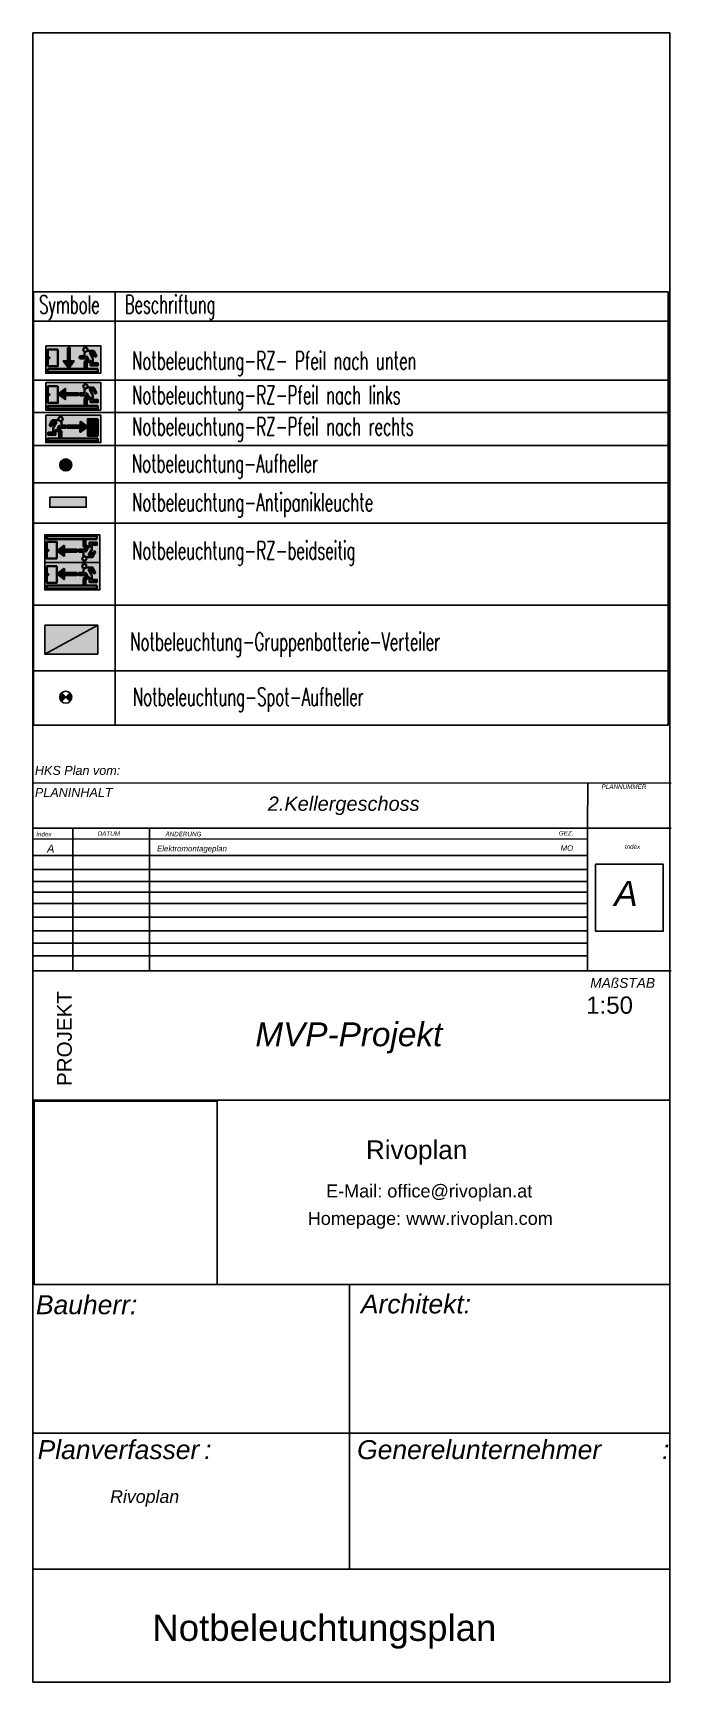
# Model space of a CAD drawing. Header units: millimetres. Extents: x 2304 to 2509, y 1304 to 1834.
import ezdxf
from ezdxf.enums import TextEntityAlignment as Align

# ---------------------------------------------------------------- set-up
doc = ezdxf.new("R2010")
doc.units = ezdxf.units.MM
for name, color, linetype, true_color in [('din_SIBEL_10_emergency_lighting', 114, 'Continuous', 0x1eb450), ('E_Muster', 18, 'Continuous', 0x080808), ('ET_LEGENDE - Wohnung$0$800_AL_ALLG_L', 18, 'Continuous', 0x050505)]:
    doc.layers.add(name, color=color, linetype=linetype, true_color=true_color)
doc.layers.add('PDF2_Bilder', color=7, linetype='Continuous')
doc.styles.add('ARIAL', font='arial.ttf', dxfattribs={"width": 0.85})
doc.styles.add('ERSTELLTER_STIL_1', font='swiss.ttf')
doc.styles.add('ERSTELLTER_STIL_5', font='ariali.ttf')
doc.styles.add('ET_LEGENDE - Wohnung$0$ROMANS', font='romans.shx', dxfattribs={"width": 0.6})
doc.styles.get("Standard").update_dxf_attribs({"font": 'arial.ttf'})
picture_1 = doc.add_image_def('image1.png', size_in_pixel=(1254, 1254))

# ---------------------------------------------------------------- blocks, each defined once
blk = doc.blocks.new('Sicherheitsleuchte Aufheller')
h = blk.add_hatch(color=150)
h.set_gradient(color1=(0, 255, 0), tint=1, name='CYLINDER')
h.paths.add_polyline_path([(3205.29, 2752.99, 1), (3209.99, 2752.99, 1)])
at = {"color": 3}
blk.add_circle((3207.64, 2752.99), 2.35, dxfattribs=at)
blk = doc.blocks.new('Aufheller Notbeleuchtung')
at = {"color": 150, "xscale": 0.3936036498448924, "yscale": 0.3936036498448924, "zscale": 0.3936036498448924}
blk.add_blockref('Sicherheitsleuchte Aufheller', (578.78, 401.81), dxfattribs=at)
blk = doc.blocks.new('Spot Notbeleuchtung')
h = blk.add_hatch(color=3)
edge = h.paths.add_edge_path()
edge.add_line((0, 0), (-0.63, 0.63))
edge.add_arc((0, 0), 0.89, 135, 225)
edge.add_line((-0.63, -0.63), (0, 0))
h = blk.add_hatch(color=3)
edge = h.paths.add_edge_path()
edge.add_line((0, 0), (0.63, -0.63))
edge.add_arc((0, 0), 0.89, 315, 405)
edge.add_line((0.63, 0.63), (0, 0))
at = {"color": 3}
for p, q in [((-0.63, 0.63), (0.63, -0.63)), ((-0.63, -0.63), (0.63, 0.63))]:
    blk.add_line(p, q, dxfattribs=at)
blk.add_circle((0, 0), 0.89, dxfattribs=at)
blk = doc.blocks.new('Gruppenbatterie-Verteiler')
at = {"true_color": 0x1eb350}
h = blk.add_hatch(color=256, dxfattribs=at)
h.set_gradient(color1=(0, 255, 0), color2=(0, 255, 0), tint=1)
h.paths.add_polyline_path([(2108.28, 646.2), (2091.24, 646.2), (2091.24, 636.93)])
h = blk.add_hatch(color=256, dxfattribs=at)
h.set_gradient(color1=(255, 255, 255), tint=1)
h.paths.add_polyline_path([(2108.28, 636.93), (2108.28, 646.2), (2091.24, 636.93)])
blk.add_lwpolyline([(2091.24, 646.2), (2108.28, 646.2), (2108.28, 636.93), (2091.24, 636.93)], close=True, dxfattribs=at)
blk.add_lwpolyline([(2091.24, 636.93), (2108.28, 646.2)], dxfattribs=at)
blk = doc.blocks.new('Antipanikleuchte-RIVO')
at = {"true_color": 0x1eb350}
h = blk.add_hatch(color=256, dxfattribs=at)
h.dxf.hatch_style = 1
h.set_gradient(color1=(0, 255, 0), name='SPHERICAL')
h.paths.add_polyline_path([(3719.93, 1926.17), (3719.93, 1922.87), (3731.65, 1922.87), (3731.65, 1926.17)])
at = {"color": 3}
blk.add_lwpolyline([(3719.93, 1926.17), (3731.65, 1926.17), (3731.65, 1922.87), (3719.93, 1922.87)], close=True, dxfattribs=at)
blk = doc.blocks.new('9809550')
at = {"color": 18, "lineweight": 30, "true_color": 0x000000}
for points in [[(423922, 99169), (423957, 99169), (423957, 99203), (423985, 99215), (424034, 99215), (424054, 99178)], [(424040, 99171), (424025, 99197), (424000, 99197), (424026, 99150), (424026, 99111), (424070, 99111), (424070, 99092), (424007, 99092), (424007, 99132), (423975, 99113), (423975, 99067), (423957, 99067), (423957, 99122), (423991, 99142), (423975, 99169), (423975, 99150), (423922, 99150)]]:
    blk.add_lwpolyline(points, dxfattribs=at)
blk.add_circle((423964, 99226), 18.1, dxfattribs=at)
for centre, radius, start, end in [((423922, 99160), 9.27, 89.9849, 270.0151), ((424048, 99173), 7.96, 195.7299, 41.4005)]:
    blk.add_arc(centre, radius, start, end, dxfattribs=at)
blk = doc.blocks.new('RIVO_NL_ARR_down')
h = blk.add_hatch(color=100)
h.paths.add_polyline_path([(2308.52, 1733.57), (2308.52, 1724.74), (2326.19, 1724.74), (2326.19, 1733.57)])
h.paths.add_polyline_path([(2315.56, 1732.86), (2316.26, 1732.87), (2316.26, 1728.63), (2317.55, 1728.63), (2315.87, 1726.37), (2314.17, 1728.64), (2315.56, 1728.64)], flags=16)
h.paths.add_polyline_path([(2312.43, 1732.35), (2312.43, 1727), (2309.19, 1727), (2309.19, 1732.35)], flags=16)
h.paths.add_polyline_path([(2319.62, 1730.16), (2320.96, 1730.16), (2320.96, 1731.46), (2321.48, 1731.7, -0.535619), (2320.53, 1732.33, -1), (2321.91, 1732.33, -0.302406), (2321.48, 1731.7), (2322.02, 1731.9), (2323.89, 1731.9), (2324.66, 1730.52, -1.25347), (2324.14, 1730.24), (2323.57, 1731.22), (2322.6, 1731.23), (2323.6, 1729.46), (2323.6, 1727.95), (2325.28, 1727.95), (2325.28, 1727.25), (2322.89, 1727.25), (2322.89, 1728.75), (2321.65, 1728.04), (2321.65, 1726.28), (2320.95, 1726.28), (2320.95, 1728.39), (2322.25, 1729.13), (2321.66, 1730.16), (2321.66, 1729.45), (2319.62, 1729.45, -1)], flags=16)
h.paths.add_polyline_path([(2325.28, 1726.09), (2325.28, 1725.18), (2309.19, 1725.18), (2309.19, 1726.09)], flags=16)
h = blk.add_hatch(color=7)
h.paths.add_polyline_path([(2312.43, 1732.35), (2309.19, 1732.35), (2309.19, 1727), (2312.43, 1727)])
h.paths.add_polyline_path([(2325.28, 1725.18), (2325.28, 1726.09), (2309.19, 1726.09), (2309.19, 1725.18)])
blk.add_hatch(color=256).paths.add_polyline_path([(2315.56, 1728.64), (2314.17, 1728.64), (2315.87, 1726.37), (2317.55, 1728.63), (2316.26, 1728.63), (2316.26, 1732.87), (2315.56, 1732.86)])
h = blk.add_hatch(color=256)
h.paths.add_polyline_path([(2322.6, 1731.23), (2323.57, 1731.22), (2324.14, 1730.24, 1.25347), (2324.66, 1730.52), (2323.89, 1731.9), (2322.02, 1731.9), (2320.96, 1731.46), (2320.96, 1730.16), (2319.62, 1730.16, 1), (2319.62, 1729.45), (2321.66, 1729.45), (2321.66, 1730.16), (2322.25, 1729.13), (2320.95, 1728.39), (2320.95, 1726.28), (2321.65, 1726.28), (2321.65, 1728.04), (2322.89, 1728.75), (2322.89, 1727.25), (2325.28, 1727.25), (2325.28, 1727.95), (2323.6, 1727.95), (2323.6, 1729.46)])
h.paths.add_polyline_path([(2320.53, 1732.33, 1), (2321.91, 1732.33, 1)])
blk.add_lwpolyline([(2308.52, 1733.57), (2326.19, 1733.57), (2326.19, 1724.74), (2308.52, 1724.74)], close=True)
at = {"color": 18, "lineweight": 30, "true_color": 0x000000}
for points in [[(2312.43, 1732.35), (2309.19, 1732.35), (2309.19, 1727), (2312.43, 1727)], [(2325.28, 1726.09), (2309.19, 1726.09), (2309.19, 1725.18), (2325.28, 1725.18)]]:
    blk.add_lwpolyline(points, close=True, dxfattribs=at)
blk.add_lwpolyline([(2315.56, 1732.86), (2315.56, 1728.64), (2314.17, 1728.64), (2315.87, 1726.37), (2317.55, 1728.63), (2316.26, 1728.63), (2316.26, 1732.87), (2315.56, 1732.86)], dxfattribs=at)
blk.add_circle((2309.55, 1729.68), 0.19, dxfattribs=at)
at = {"xscale": 0.0381026673526157, "yscale": 0.0381026673526157, "zscale": 0.0381026673526157}
blk.add_blockref('9809550', (-13832.92, -2048.44), dxfattribs=at)
blk = doc.blocks.new('RIVO_NL_ARR_left')
h = blk.add_hatch(color=100)
h.paths.add_polyline_path([(2308.52, 1721.75), (2308.52, 1712.91), (2326.19, 1712.91), (2326.19, 1721.75)])
h.paths.add_polyline_path([(2314.76, 1719.73), (2314.76, 1718.34), (2318.98, 1718.34), (2318.99, 1717.64), (2314.75, 1717.64), (2314.75, 1716.35), (2312.5, 1718.03)], flags=16)
h.paths.add_polyline_path([(2312.43, 1720.53), (2312.43, 1715.18), (2309.19, 1715.18), (2309.19, 1720.53)], flags=16)
h.paths.add_polyline_path([(2319.62, 1718.34), (2320.96, 1718.34), (2320.96, 1719.64), (2321.48, 1719.88, -0.535619), (2320.53, 1720.51, -1), (2321.91, 1720.51, -0.302406), (2321.48, 1719.88), (2322.02, 1720.08), (2323.89, 1720.08), (2324.66, 1718.7, -1.25347), (2324.14, 1718.42), (2323.57, 1719.4), (2322.6, 1719.4), (2323.6, 1717.63), (2323.6, 1716.13), (2325.28, 1716.13), (2325.28, 1715.42), (2322.89, 1715.42), (2322.89, 1716.92), (2321.65, 1716.22), (2321.65, 1714.46), (2320.95, 1714.46), (2320.95, 1716.57), (2322.25, 1717.31), (2321.66, 1718.34), (2321.66, 1717.63), (2319.62, 1717.63, -1)], flags=16)
h.paths.add_polyline_path([(2325.28, 1714.27), (2325.28, 1713.36), (2309.19, 1713.36), (2309.19, 1714.27)], flags=16)
h = blk.add_hatch(color=7)
h.paths.add_polyline_path([(2312.43, 1720.53), (2309.19, 1720.53), (2309.19, 1715.18), (2312.43, 1715.18)])
h.paths.add_polyline_path([(2325.28, 1713.36), (2325.28, 1714.27), (2309.19, 1714.27), (2309.19, 1713.36)])
blk.add_hatch(color=256).paths.add_polyline_path([(2314.76, 1718.34), (2314.76, 1719.73), (2312.5, 1718.03), (2314.75, 1716.35), (2314.75, 1717.64), (2318.99, 1717.64), (2318.98, 1718.34)])
h = blk.add_hatch(color=256)
h.paths.add_polyline_path([(2322.6, 1719.4), (2323.57, 1719.4), (2324.14, 1718.42, 1.25347), (2324.66, 1718.7), (2323.89, 1720.08), (2322.02, 1720.08), (2320.96, 1719.64), (2320.96, 1718.34), (2319.62, 1718.34, 1), (2319.62, 1717.63), (2321.66, 1717.63), (2321.66, 1718.34), (2322.25, 1717.31), (2320.95, 1716.57), (2320.95, 1714.46), (2321.65, 1714.46), (2321.65, 1716.22), (2322.89, 1716.92), (2322.89, 1715.42), (2325.28, 1715.42), (2325.28, 1716.13), (2323.6, 1716.13), (2323.6, 1717.63)])
h.paths.add_polyline_path([(2320.53, 1720.51, 1), (2321.91, 1720.51, 1)])
blk.add_lwpolyline([(2308.52, 1721.75), (2326.19, 1721.75), (2326.19, 1712.91), (2308.52, 1712.91)], close=True)
at = {"color": 18, "lineweight": 30, "true_color": 0x000000}
for points in [[(2312.43, 1720.53), (2309.19, 1720.53), (2309.19, 1715.18), (2312.43, 1715.18)], [(2325.28, 1714.27), (2309.19, 1714.27), (2309.19, 1713.36), (2325.28, 1713.36)]]:
    blk.add_lwpolyline(points, close=True, dxfattribs=at)
blk.add_lwpolyline([(2318.98, 1718.34), (2314.76, 1718.34), (2314.76, 1719.73), (2312.5, 1718.03), (2314.75, 1716.35), (2314.75, 1717.64), (2318.99, 1717.64), (2318.98, 1718.34)], dxfattribs=at)
blk.add_circle((2309.55, 1717.86), 0.19, dxfattribs=at)
at = {"xscale": 0.0381026673526157, "yscale": 0.0381026673526157, "zscale": 0.0381026673526157}
blk.add_blockref('9809550', (-13832.92, -2060.26), dxfattribs=at)
blk = doc.blocks.new('595995')
blk.add_hatch(color=7).paths.add_polyline_path([(423732, 99469), (423791, 99425), (423791, 99459), (423903, 99459), (423903, 99477), (423792, 99477), (423792, 99514)])
at = {"color": 18, "lineweight": 30, "true_color": 0x000000}
blk.add_lwpolyline([(423903, 99477), (423792, 99477), (423792, 99514), (423732, 99469), (423791, 99425), (423791, 99459), (423903, 99459), (423903, 99477)], dxfattribs=at)
blk = doc.blocks.new('RIVO_NL_ARR_right')
h = blk.add_hatch(color=100)
h.paths.add_polyline_path([(2308.52, 1711.29), (2308.52, 1702.45), (2326.19, 1702.45), (2326.19, 1711.29)])
h.paths.add_polyline_path([(2319.59, 1707.9), (2319.59, 1709.19), (2321.85, 1707.51), (2319.58, 1705.81), (2319.58, 1707.19), (2315.36, 1707.19), (2315.36, 1707.9)], flags=16)
h.paths.add_polyline_path([(2313.02, 1709.41), (2313.54, 1709.18), (2313.54, 1707.88), (2314.88, 1707.88, -0.998804), (2314.88, 1707.17), (2312.85, 1707.17), (2312.85, 1707.88), (2312.26, 1706.85), (2313.56, 1706.11), (2313.56, 1704), (2312.85, 1704), (2312.85, 1705.75), (2311.61, 1706.46), (2311.61, 1704.96), (2309.22, 1704.96), (2309.22, 1705.67), (2310.9, 1705.67), (2310.9, 1707.17), (2311.91, 1708.94), (2310.94, 1708.94), (2310.37, 1707.96, -1.25347), (2309.85, 1708.24), (2310.62, 1709.62), (2312.49, 1709.62), (2313.02, 1709.41, -0.302406), (2312.6, 1710.05, -1), (2313.97, 1710.05, -0.535619)], flags=16)
h.paths.add_polyline_path([(2325.28, 1703.8), (2325.28, 1702.9), (2309.19, 1702.9), (2309.19, 1703.8)], flags=16)
h.paths.add_polyline_path([(2321.97, 1709.97), (2325.21, 1709.97), (2325.21, 1704.62), (2321.97, 1704.62)], flags=16)
h.paths.add_polyline_path([(2322.53, 1707.3, -1), (2322.14, 1707.3, -1)], flags=0)
h = blk.add_hatch(color=256)
h.paths.add_polyline_path([(2311.91, 1708.94), (2310.9, 1707.17), (2310.9, 1705.67), (2309.22, 1705.67), (2309.22, 1704.96), (2311.61, 1704.96), (2311.61, 1706.46), (2312.85, 1705.75), (2312.85, 1704), (2313.56, 1704), (2313.56, 1706.11), (2312.26, 1706.85), (2312.85, 1707.88), (2312.85, 1707.17), (2314.88, 1707.17, 0.998804), (2314.88, 1707.88), (2313.54, 1707.88), (2313.54, 1709.18), (2312.49, 1709.62), (2310.62, 1709.62), (2309.85, 1708.24, 1.25347), (2310.37, 1707.96), (2310.94, 1708.94)])
h.paths.add_polyline_path([(2313.97, 1710.05, 1), (2312.6, 1710.05, 1)])
h = blk.add_hatch(color=256)
h.paths.add_polyline_path([(2325.21, 1709.97), (2321.97, 1709.97), (2321.97, 1704.62), (2325.21, 1704.62)])
h.paths.add_polyline_path([(2322.53, 1707.3, -1), (2322.14, 1707.3, -1)], flags=16)
blk.add_hatch(color=7).paths.add_polyline_path([(2325.28, 1702.9), (2325.28, 1703.8), (2309.19, 1703.8), (2309.19, 1702.9)])
blk.add_lwpolyline([(2308.52, 1711.29), (2326.19, 1711.29), (2326.19, 1702.45), (2308.52, 1702.45)], close=True)
at = {"color": 18, "lineweight": 30, "true_color": 0x000000}
for points in [[(2325.21, 1709.97), (2321.97, 1709.97), (2321.97, 1704.62), (2325.21, 1704.62)], [(2325.28, 1703.8), (2309.19, 1703.8), (2309.19, 1702.9), (2325.28, 1702.9)]]:
    blk.add_lwpolyline(points, close=True, dxfattribs=at)
blk.add_circle((2322.33, 1707.3), 0.19, dxfattribs=at)
at = {"yscale": 0.0381026673526157, "zscale": 0.0381026673526157}
for name, p, xscale, rotation in [('9809550', (18467.43, -2070.72), -0.0381026673526157, 359.9999999997448), ('595995', (18467.18, 5497.54), 0.0381026673526157, 180.0000000000325)]:
    blk.add_blockref(name, p, dxfattribs=dict(at, xscale=xscale, rotation=rotation))
blk = doc.blocks.new('RIVO_NL_ARR_bothsided')
h = blk.add_hatch(color=100)
h.paths.add_polyline_path([(2325.84, 1663.96), (2325.84, 1672.79), (2308.17, 1672.79), (2308.17, 1663.96)])
h.paths.add_polyline_path([(2314.41, 1665.98), (2312.15, 1667.68), (2314.4, 1669.36), (2314.4, 1668.07), (2318.64, 1668.07), (2318.63, 1667.36), (2314.41, 1667.36)], flags=16)
h.paths.add_polyline_path([(2312.08, 1665.18), (2308.84, 1665.18), (2308.84, 1670.53), (2312.08, 1670.53)], flags=16)
h.paths.add_polyline_path([(2319.27, 1668.08), (2321.31, 1668.08), (2321.31, 1667.37), (2321.9, 1668.4), (2320.6, 1669.14), (2320.6, 1671.25), (2321.3, 1671.25), (2321.3, 1669.49), (2322.54, 1668.78), (2322.54, 1670.28), (2324.93, 1670.28), (2324.93, 1669.58), (2323.25, 1669.58), (2323.25, 1668.07), (2322.25, 1666.3), (2323.22, 1666.31), (2323.79, 1667.29, -1.25347), (2324.31, 1667.01), (2323.54, 1665.63), (2321.67, 1665.63), (2321.13, 1665.83, -0.302406), (2321.56, 1665.2, -1), (2320.18, 1665.2, -0.535619), (2321.13, 1665.83), (2320.61, 1666.07), (2320.61, 1667.37), (2319.27, 1667.37, -0.998804)], flags=16)
h.paths.add_polyline_path([(2308.84, 1671.44), (2308.84, 1672.35), (2324.93, 1672.35), (2324.93, 1671.44)], flags=16)
h = blk.add_hatch(color=7)
h.paths.add_polyline_path([(2312.08, 1670.53), (2308.84, 1670.53), (2308.84, 1665.18), (2312.08, 1665.18)])
h.paths.add_polyline_path([(2308.84, 1672.35), (2308.84, 1671.44), (2324.93, 1671.44), (2324.93, 1672.35)])
for points in [[(2314.41, 1667.36), (2318.63, 1667.36), (2318.64, 1668.07), (2314.4, 1668.07), (2314.4, 1669.36), (2312.15, 1667.68), (2314.41, 1665.98)], [(2314.41, 1660.56), (2314.41, 1661.94), (2312.15, 1660.24), (2314.4, 1658.56), (2314.4, 1659.86), (2318.64, 1659.86), (2318.63, 1660.56)]]:
    blk.add_hatch(color=256).paths.add_polyline_path(points)
h = blk.add_hatch(color=256)
h.paths.add_polyline_path([(2323.25, 1668.07), (2323.25, 1669.58), (2324.93, 1669.58), (2324.93, 1670.28), (2322.54, 1670.28), (2322.54, 1668.78), (2321.3, 1669.49), (2321.3, 1671.25), (2320.6, 1671.25), (2320.6, 1669.14), (2321.9, 1668.4), (2321.31, 1667.37), (2321.31, 1668.08), (2319.27, 1668.08, 0.998804), (2319.27, 1667.37), (2320.61, 1667.37), (2320.61, 1666.07), (2321.67, 1665.63), (2323.54, 1665.63), (2324.31, 1667.01, 1.25347), (2323.79, 1667.29), (2323.22, 1666.31), (2322.25, 1666.3)])
h.paths.add_polyline_path([(2321.56, 1665.2, 1), (2320.18, 1665.2, 1)])
h = blk.add_hatch(color=100)
h.paths.add_polyline_path([(2308.17, 1663.96), (2308.17, 1655.13), (2325.84, 1655.13), (2325.84, 1663.96)])
h.paths.add_polyline_path([(2314.41, 1661.94), (2314.41, 1660.56), (2318.63, 1660.56), (2318.64, 1659.86), (2314.4, 1659.86), (2314.4, 1658.56), (2312.15, 1660.24)], flags=16)
h.paths.add_polyline_path([(2312.08, 1662.74), (2312.08, 1657.39), (2308.84, 1657.39), (2308.84, 1662.74)], flags=16)
h.paths.add_polyline_path([(2319.27, 1660.55), (2320.61, 1660.55), (2320.61, 1661.85), (2321.13, 1662.09, -0.535619), (2320.18, 1662.73, -1), (2321.56, 1662.73, -0.302406), (2321.13, 1662.09), (2321.67, 1662.29), (2323.54, 1662.29), (2324.31, 1660.92, -1.25347), (2323.79, 1660.63), (2323.22, 1661.61), (2322.25, 1661.62), (2323.25, 1659.85), (2323.25, 1658.35), (2324.93, 1658.35), (2324.93, 1657.64), (2322.54, 1657.64), (2322.54, 1659.14), (2321.3, 1658.43), (2321.3, 1656.67), (2320.6, 1656.67), (2320.6, 1658.79), (2321.9, 1659.53), (2321.31, 1660.55), (2321.31, 1659.84), (2319.27, 1659.85, -1)], flags=16)
h.paths.add_polyline_path([(2324.93, 1656.48), (2324.93, 1655.57), (2308.84, 1655.57), (2308.84, 1656.48)], flags=16)
h = blk.add_hatch(color=7)
h.paths.add_polyline_path([(2312.08, 1662.74), (2308.84, 1662.74), (2308.84, 1657.39), (2312.08, 1657.39)])
h.paths.add_polyline_path([(2324.93, 1655.57), (2324.93, 1656.48), (2308.84, 1656.48), (2308.84, 1655.57)])
h = blk.add_hatch(color=256)
h.paths.add_polyline_path([(2322.25, 1661.62), (2323.22, 1661.61), (2323.79, 1660.63, 1.25347), (2324.31, 1660.92), (2323.54, 1662.29), (2321.67, 1662.29), (2320.61, 1661.85), (2320.61, 1660.55), (2319.27, 1660.55, 1), (2319.27, 1659.85), (2321.31, 1659.84), (2321.31, 1660.55), (2321.9, 1659.53), (2320.6, 1658.79), (2320.6, 1656.67), (2321.3, 1656.67), (2321.3, 1658.43), (2322.54, 1659.14), (2322.54, 1657.64), (2324.93, 1657.64), (2324.93, 1658.35), (2323.25, 1658.35), (2323.25, 1659.85)])
h.paths.add_polyline_path([(2320.18, 1662.73, 1), (2321.56, 1662.73, 1)])
for points in [[(2308.17, 1663.96), (2325.84, 1663.96), (2325.84, 1672.79), (2308.17, 1672.79)], [(2308.17, 1663.96), (2325.84, 1663.96), (2325.84, 1655.13), (2308.17, 1655.13)]]:
    blk.add_lwpolyline(points, close=True)
at = {"color": 18, "lineweight": 30, "true_color": 0x000000}
for points in [[(2324.93, 1671.44), (2308.84, 1671.44), (2308.84, 1672.35), (2324.93, 1672.35)], [(2312.08, 1665.18), (2308.84, 1665.18), (2308.84, 1670.53), (2312.08, 1670.53)], [(2312.08, 1662.74), (2308.84, 1662.74), (2308.84, 1657.39), (2312.08, 1657.39)], [(2324.93, 1656.48), (2308.84, 1656.48), (2308.84, 1655.57), (2324.93, 1655.57)]]:
    blk.add_lwpolyline(points, close=True, dxfattribs=at)
for points in [[(2318.63, 1667.36), (2314.41, 1667.36), (2314.41, 1665.98), (2312.15, 1667.68), (2314.4, 1669.36), (2314.4, 1668.07), (2318.64, 1668.07), (2318.63, 1667.36)], [(2318.63, 1660.56), (2314.41, 1660.56), (2314.41, 1661.94), (2312.15, 1660.24), (2314.4, 1658.56), (2314.4, 1659.86), (2318.64, 1659.86), (2318.63, 1660.56)]]:
    blk.add_lwpolyline(points, dxfattribs=at)
for centre in [(2309.2, 1667.85), (2309.2, 1660.08)]:
    blk.add_circle(centre, 0.19, dxfattribs=at)
at = {"xscale": -0.0381026673526157, "yscale": 0.0381026673526157, "zscale": 0.0381026673526157, "rotation": 180}
blk.add_blockref('9809550', (-13833.27, 5445.97), dxfattribs=at)
at = {"xscale": 0.0381026673526157, "yscale": 0.0381026673526157, "zscale": 0.0381026673526157}
blk.add_blockref('9809550', (-13833.27, -2118.04), dxfattribs=at)

msp = doc.modelspace()

# ---------------------------------------------------------------- linework, layer by layer
msp.add_lwpolyline([(2304.39, 1304.26), (2509.08, 1304.26), (2509.08, 1834.03), (2304.39, 1834.03)], close=True)
at = {"color": 18, "true_color": 0x000000}
for points in [[(2304.56, 1741.42), (2508.54, 1741.42), (2508.54, 1750.86), (2304.56, 1750.86)], [(2304.56, 1741.42), (2508.54, 1741.42), (2508.54, 1611.67), (2304.56, 1611.67)], [(2485.19, 1566.97), (2506.96, 1566.97), (2506.96, 1545.44), (2485.19, 1545.44)]]:
    msp.add_lwpolyline(points, close=True, dxfattribs=at)
for points in [[(2330.8, 1741.32), (2330.8, 1750.86)], [(2330.8, 1741.32), (2330.8, 1611.67)], [(2330.83, 1722.5), (2304.56, 1722.5), (2330.83, 1722.5), (2508.54, 1722.5)], [(2330.83, 1712.07), (2304.56, 1712.07), (2330.83, 1712.07), (2508.54, 1712.07)], [(2330.83, 1701.49), (2304.56, 1701.49), (2330.83, 1701.49), (2508.54, 1701.49)], [(2330.83, 1689.5), (2304.56, 1689.5), (2330.83, 1689.5), (2508.54, 1689.5)], [(2330.83, 1676.53), (2304.56, 1676.53), (2330.83, 1676.53), (2508.54, 1676.53)], [(2330.83, 1650.18), (2304.56, 1650.18), (2330.83, 1650.18), (2508.54, 1650.18)], [(2330.8, 1629.16), (2304.52, 1629.16), (2330.8, 1629.16), (2508.51, 1629.16)], [(2304.39, 1625.5), (2304.39, 1304.26)]]:
    msp.add_lwpolyline(points, dxfattribs=at)
at = {"layer": 'ET_LEGENDE - Wohnung$0$800_AL_ALLG_L'}
for p, q in [((2509.44, 1593.08), (2304.39, 1593.09)), ((2482.68, 1593.08), (2482.57, 1578.61)), ((2304.39, 1578.61), (2509.44, 1578.6)), ((2304.39, 1575.1), (2482.57, 1574.99)), ((2317.18, 1578.61), (2317.18, 1532.71)), ((2341.79, 1578.61), (2341.79, 1532.71)), ((2482.57, 1578.61), (2482.57, 1532.83)), ((2482.57, 1578.61), (2482.57, 1532.71)), ((2304.39, 1569.78), (2482.57, 1569.78)), ((2304.39, 1565.28), (2482.57, 1565.28)), ((2304.39, 1558.04), (2482.57, 1558.04)), ((2304.49, 1561.48), (2482.57, 1561.48)), ((2304.39, 1554.42), (2482.57, 1554.42)), ((2304.39, 1549.97), (2482.57, 1549.97)), ((2304.39, 1545.62), (2482.57, 1545.62)), ((2304.39, 1541.59), (2482.57, 1541.59)), ((2304.39, 1537.56), (2482.57, 1537.56)), ((2304.39, 1532.71), (2509.44, 1532.71)), ((2304.39, 1491.17), (2509.08, 1491.17)), ((2304.39, 1432), (2509.08, 1432)), ((2406.13, 1432), (2406.13, 1340.53)), ((2509.08, 1384.22), (2304.39, 1384.22)), ((2304.39, 1340.53), (2509.08, 1340.53))]:
    msp.add_line(p, q, dxfattribs=at)

# ---------------------------------------------------------------- block references
for name, p in [('RIVO_NL_ARR_down', (0, 0)), ('RIVO_NL_ARR_left', (0, 0)), ('RIVO_NL_ARR_right', (0, 0)), ('Antipanikleuchte-RIVO', (-1410.14, -241.21)), ('RIVO_NL_ARR_bothsided', (0, 0)), ('Gruppenbatterie-Verteiler', (216.93, 997.58))]:
    msp.add_blockref(name, p)
at = {"xscale": 2.079042355985015, "yscale": 2.079042355985015, "zscale": 2.079042355985015}
msp.add_blockref('Aufheller Notbeleuchtung', (-1513.24, -1392.94), dxfattribs=at)
at = {"layer": 'din_SIBEL_10_emergency_lighting', "xscale": 2.155340094809341, "yscale": 2.155340094809341, "zscale": 0.0116504869989694}
msp.add_blockref('Spot Notbeleuchtung', (2314.93, 1620.65), dxfattribs=at)

# ---------------------------------------------------------------- texts
at = {"layer": 'E_Muster', "color": 18, "true_color": 0x000000, "style": 'ET_LEGENDE - Wohnung$0$ROMANS', "width": 0.6}
for s, height, p in [('Symbole', 5.813, (2306.38, 1746.8)), ('Beschriftung', 5.8134, (2333.9, 1746.87))]:
    msp.add_text(s, height=height, dxfattribs=at).set_placement(p, align=Align.MIDDLE_LEFT)
at = {"layer": 'E_Muster', "color": 102, "true_color": 0x21de37, "style": 'ET_LEGENDE - Wohnung$0$ROMANS', "width": 0.6}
for s, p in [('Notbeleuchtung-RZ- Pfeil nach unten', (2336.29, 1728.78)), ('Notbeleuchtung-RZ-Pfeil nach links', (2336.29, 1717.74)), ('Notbeleuchtung-RZ-Pfeil nach rechts', (2336.29, 1707.62)), ('Notbeleuchtung-Aufheller', (2336.22, 1695.75)), ('Notbeleuchtung-Antipanikleuchte', (2336.29, 1683.3)), ('Notbeleuchtung-RZ-beidseitig', (2336.29, 1667.81)), ('Notbeleuchtung-Gruppenbatterie-Verteiler', (2335.69, 1638.51)), ('Notbeleuchtung-Spot-Aufheller', (2336.53, 1620.79))]:
    msp.add_text(s, height=5.8134, dxfattribs=at).set_placement(p, align=Align.MIDDLE_LEFT)
at = {"layer": 'ET_LEGENDE - Wohnung$0$800_AL_ALLG_L'}
for s, height, style, p in [('HKS Plan vom: ', 2.8948, 'ERSTELLTER_STIL_5', (2305.01, 1595.68)), ('PLANINHALT', 2.895, 'ERSTELLTER_STIL_5', (2305.01, 1588.58)), ('PLANNUMMER', 1.447, 'ERSTELLTER_STIL_5', (2487.14, 1591.19)), ('2.Kellergeschoss', 4.5865, 'ERSTELLTER_STIL_5', (2379.85, 1584.15)), ('Index', 1.447, 'ERSTELLTER_STIL_5', (2305.43, 1575.95)), ('DATUM', 1.447, 'ERSTELLTER_STIL_5', (2325.18, 1576.12)), ('ÄNDERUNG', 1.447, 'ERSTELLTER_STIL_5', (2346.96, 1575.95)), ('GEZ.', 1.447, 'ERSTELLTER_STIL_5', (2473.36, 1576.25)), ('A', 2.56, 'ERSTELLTER_STIL_5', (2308.9, 1570.73)), ('Elektromontageplan', 1.807, 'ERSTELLTER_STIL_5', (2344.27, 1571.12)), ('MO', 1.807, 'ERSTELLTER_STIL_5', (2473.93, 1571.29)), ('Index', 1.447, 'ERSTELLTER_STIL_5', (2494.59, 1571.89)), ('A', 8.07, 'ERSTELLTER_STIL_5', (2491.19, 1553.56)), ('MAßSTAB', 3.157, 'ERSTELLTER_STIL_5', (2483.47, 1527.28)), ('1:50', 5.525, 'ERSTELLTER_STIL_1', (2482.18, 1518.96)), ('MVP-Projekt', 7.6667, 'ERSTELLTER_STIL_5', (2375.85, 1508.52)), ('Rivoplan', 5.988, 'ARIAL', (2411.41, 1472.26)), ('Bauherr:', 6.085, 'ERSTELLTER_STIL_5', (2305.33, 1422.42)), ('Architekt:', 6.085, 'ERSTELLTER_STIL_5', (2409.76, 1422.67)), ('Planverfasser', 6.0846, 'ERSTELLTER_STIL_5', (2305.88, 1375.88)), (':', 6.08, 'ERSTELLTER_STIL_5', (2359.4, 1375.88)), ('Generelunternehmer', 6.0846, 'ERSTELLTER_STIL_5', (2408.56, 1375.88)), (':', 6.08, 'ERSTELLTER_STIL_5', (2506.56, 1375.88)), ('Rivoplan', 4.082, 'ERSTELLTER_STIL_5', (2329.19, 1361.8)), ('Notbeleuchtungsplan', 8.4249, 'ERSTELLTER_STIL_1', (2342.73, 1317.48))]:
    msp.add_text(s, height=height, dxfattribs=dict(at, style=style)).set_placement(p)
msp.add_text('PROJEKT', height=4.733, rotation=90, dxfattribs=at).set_placement((2316.86, 1495.74))
at = {"layer": 'ET_LEGENDE - Wohnung$0$800_AL_ALLG_L', "style": 'ARIAL'}
for s, p in [('E-Mail: office@rivoplan.at', (2431.7, 1461.5)), ('Homepage: www.rivoplan.com', (2432.06, 1452.68))]:
    msp.add_text(s, height=4.1587, dxfattribs=at).set_placement(p, align=Align.MIDDLE)

# ---------------------------------------------------------------- pictures from other files: only their frames are drawn
at = {"layer": 'PDF2_Bilder'}
image = msp.add_image(picture_1, insert=(2304.73, 1432), size_in_units=(58.89, 58.89), dxfattribs=at)
image.dxf.flags = 15

doc.saveas('drawing.dxf')
